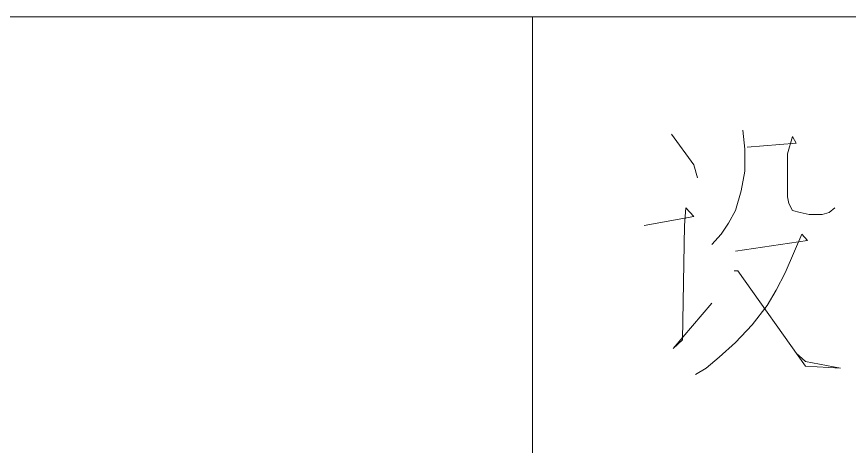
# Model space of a CAD drawing. Header units: millimetres. Extents: x 172649 to 472543, y 238332 to 449264.
# Drawn here: x 457236 to 458499, y 284068 to 284719 of the extents above; entities that cross this region are included whole.
import ezdxf

# ---------------------------------------------------------------- set-up
doc = ezdxf.new("R2010")
doc.units = ezdxf.units.MM
doc.header["$LTSCALE"] = 1000
doc.layers.add('层 1', color=7, linetype='Continuous', lineweight=0)

# ---------------------------------------------------------------- blocks, each defined once
blk = doc.blocks.new('A$C2473133A')
at = {"color": 2}
for p, q in [((18040, 2800), (40, 2800)), ((4540, 0), (4540, 2800))]:
    blk.add_line(p, q, dxfattribs=at)
at = {"color": 7, "lineweight": 0}
for points in [[(4858.9, 2628), (4862, 2599), (4862, 2566.1), (4856.5, 2536.3), (4847.9, 2506.5), (4836.9, 2486.9), (4826, 2470.4), (4811.8, 2454.7)], [(4750.7, 2621.8), (4784.4, 2575.5), (4789.9, 2555.9)], [(4865.2, 2602.2), (4939.7, 2608.4), (4934.2, 2618.6), (4926.3, 2592), (4926.3, 2569.2), (4926.3, 2549.6), (4926.3, 2526.9), (4928.7, 2516.7), (4934.2, 2506.5), (4945.9, 2503.3), (4959.3, 2500.2), (4978.9, 2500.2), (4989.9, 2503.3), (4998.5, 2510.4)], [(4709.1, 2483.7), (4784.4, 2497.1), (4772.6, 2510.4), (4770.3, 2483.7), (4767.1, 2310.4), (4753, 2297.1), (4811.8, 2366.1)], [(4847.9, 2444.5), (4956.9, 2461), (4948.3, 2470.4), (4937.3, 2444.5), (4923.2, 2411.6), (4909.1, 2385.7), (4895.8, 2362.2), (4873, 2333.2), (4847.9, 2306.5), (4822.8, 2283.8), (4803.2, 2267.3), (4786.8, 2257.9)], [(4845.6, 2414.7), (4851.1, 2414.7), (4953.8, 2270.4), (5007.1, 2267.3), (4953.8, 2277.5), (4939.7, 2290)]]:
    blk.add_lwpolyline(points, dxfattribs=at)

msp = doc.modelspace()

# ---------------------------------------------------------------- block references
at = {"layer": '层 1'}
msp.add_blockref('A$C2473133A', (453478.4, 281919.4), dxfattribs=at)

doc.saveas('drawing.dxf')
